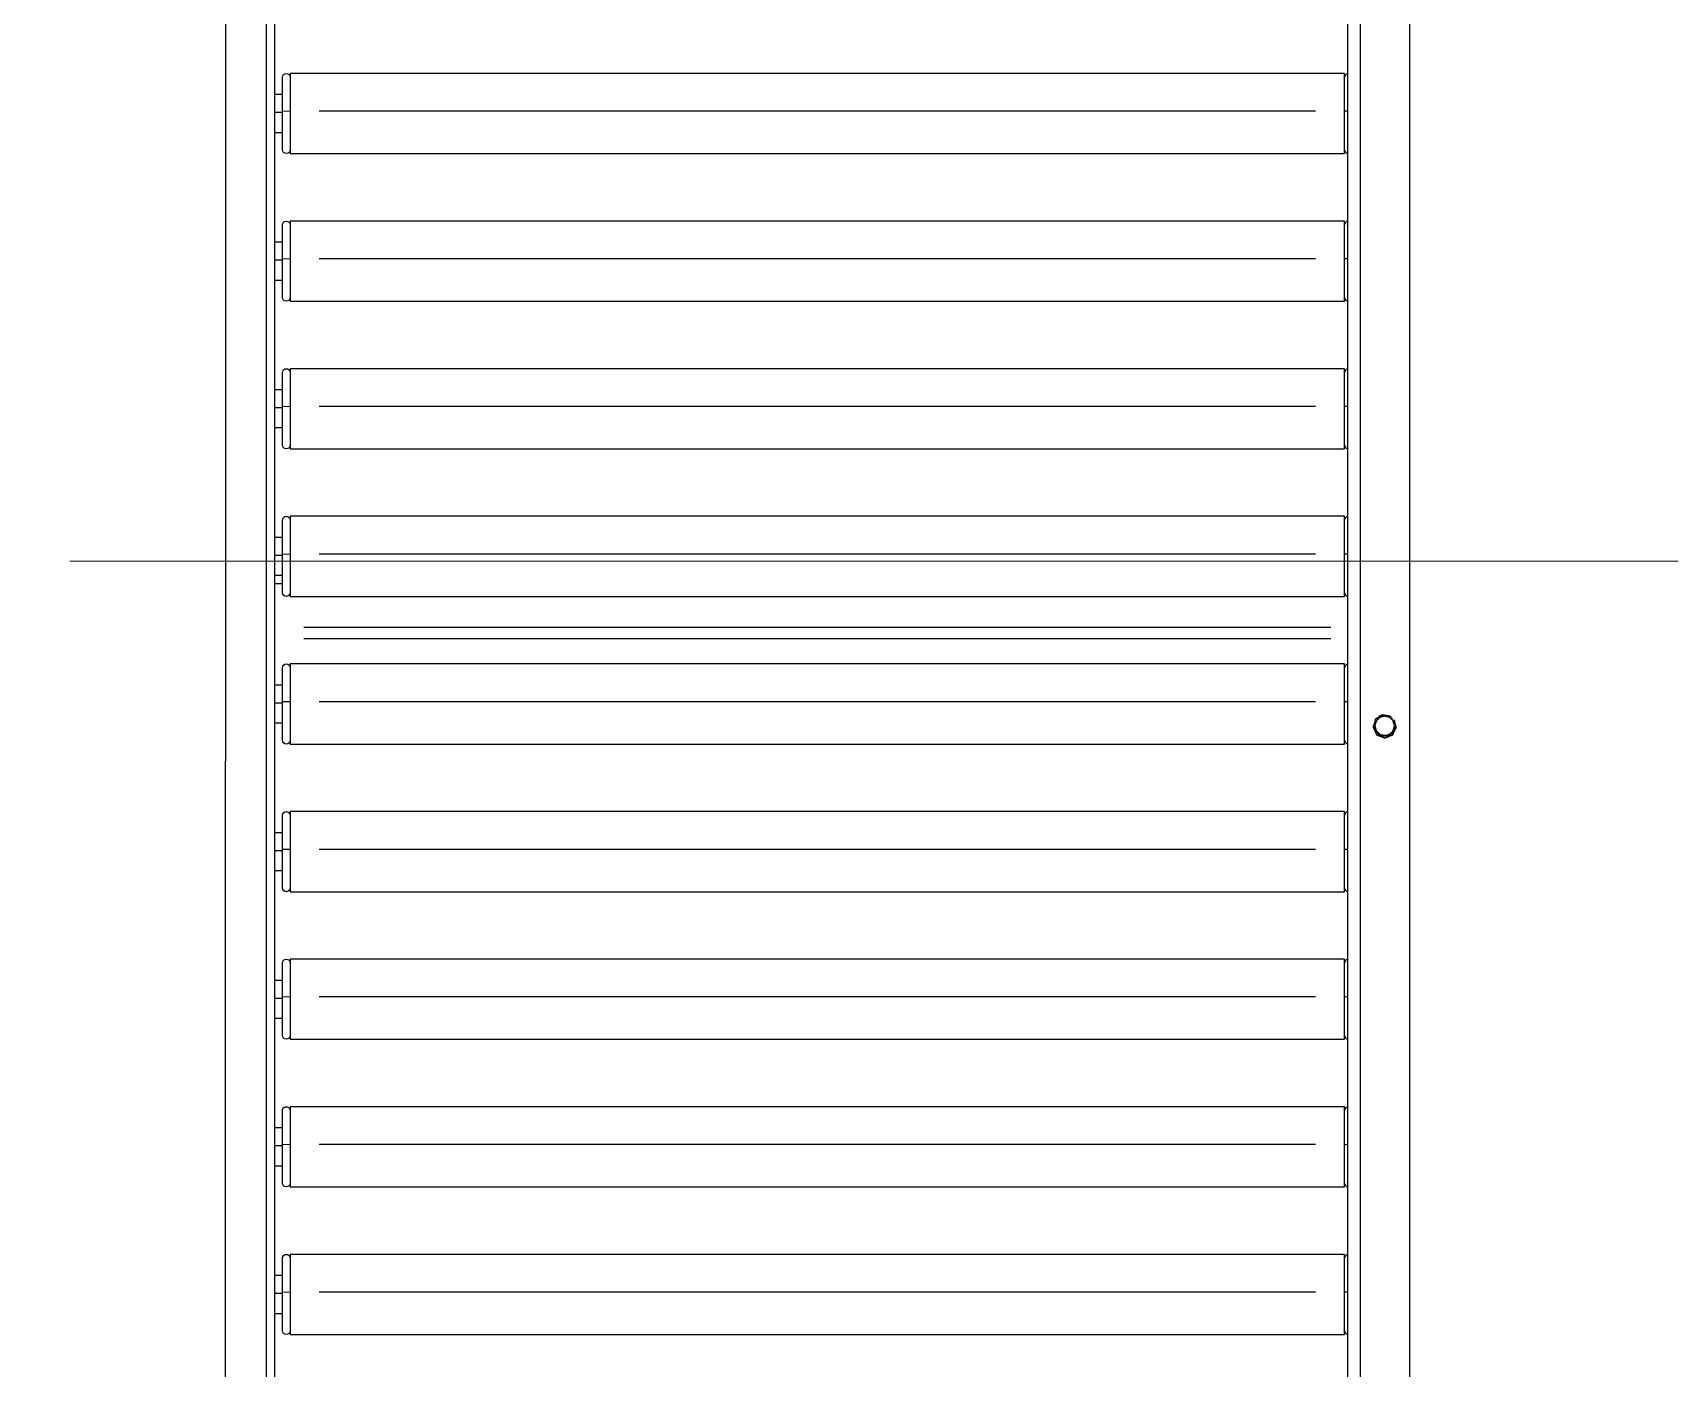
# Model space of a CAD drawing. Header units: millimetres. Extents: x -187347 to 135007, y -6415 to 292048.
# Drawn here: x -50611 to -49768, y 31639 to 32327 of the extents above; entities that cross this region are included whole.
import ezdxf

# ---------------------------------------------------------------- set-up
doc = ezdxf.new("R2010")
doc.units = ezdxf.units.MM
doc.header["$LTSCALE"] = 100
doc.linetypes.add('Z_LINE-CNTR', pattern=[17, 12, -2, 1, -2])
doc.layers.add('Layout CAT2', color=6, linetype='Continuous')
doc.layers.add('S-GRID', color=7, linetype='Continuous', lineweight=5)

msp = doc.modelspace()

# ---------------------------------------------------------------- linework, layer by layer
at = {"layer": 'Layout CAT2', "elevation": -3.45}
for points in [[(-50485.93, 32975.11), (-50485.93, 33016.89), (-50487.15, 33017.08), (-50490.1, 33017.16), (-50511.33, 33017.16), (-50511.33, 31952.02)], [(-50490.1, 31531.06), (-50490.1, 33017.16)], [(-49927.12, 32904.49), (-49910.26, 32921.31), (-49906.72, 32922.78), (-49903.19, 32921.31), (-49901.72, 32917.79), (-49901.72, 31421.08), (-49903.19, 31417.56), (-49906.72, 31416.1), (-49910.26, 31417.56), (-49927.12, 31434.39), (-49927.12, 31436.04), (-49933.47, 31442.38), (-49933.47, 32899.8), (-49927.12, 32906.14), (-49927.12, 31436.04)], [(-50485.93, 32290.78), (-50485.93, 32357.49)], [(-50481.96, 32295.3), (-50485.93, 32295.3)], [(-50485.93, 32281.48), (-50485.93, 32283.79), (-50485.93, 32286.21), (-50485.93, 32288.6), (-50485.93, 32290.79)], [(-50485.93, 32286.21), (-50481.96, 32286.21)], [(-50481.96, 32286.79), (-50479.98, 32286.92), (-50477.99, 32286.79)], [(-50462.99, 32286.92), (-49950.07, 32286.92)], [(-49935.06, 32286.79), (-49934.62, 32286.88), (-49933.47, 32286.92)], [(-50485.93, 32214.73), (-50485.93, 32281.45)], [(-50485.93, 32275.85), (-50481.96, 32275.85)], [(-50481.96, 32219.26), (-50485.93, 32219.26)], [(-50485.93, 32205.44), (-50485.93, 32207.75), (-50485.93, 32210.17), (-50485.93, 32212.55), (-50485.93, 32214.75)], [(-50485.93, 32210.17), (-50481.96, 32210.17)], [(-50481.96, 32210.75), (-50479.98, 32210.88), (-50477.99, 32210.75)], [(-50462.99, 32210.88), (-49950.07, 32210.88)], [(-49935.06, 32210.75), (-49934.62, 32210.83), (-49933.47, 32210.88)], [(-50485.93, 32138.69), (-50485.93, 32205.41)], [(-50485.93, 32199.82), (-50481.96, 32199.82)], [(-50481.96, 32143.22), (-50485.93, 32143.22)], [(-50485.93, 32129.4), (-50485.93, 32131.71), (-50485.93, 32134.13), (-50485.93, 32136.52), (-50485.93, 32138.71)], [(-50485.93, 32134.13), (-50481.96, 32134.13)], [(-50481.96, 32134.71), (-50479.98, 32134.84), (-50477.99, 32134.71)], [(-50462.99, 32134.84), (-49950.07, 32134.84)], [(-49935.06, 32134.71), (-49934.62, 32134.8), (-49933.47, 32134.84)], [(-50485.93, 32062.65), (-50485.93, 32129.37)], [(-50485.93, 32123.77), (-50481.96, 32123.77)], [(-50481.96, 32067.18), (-50485.93, 32067.18)], [(-50485.93, 32053.36), (-50485.93, 32055.67), (-50485.93, 32058.09), (-50485.93, 32060.47), (-50485.93, 32062.67)], [(-50485.93, 32058.09), (-50481.96, 32058.09)], [(-50481.96, 32058.67), (-50479.98, 32058.8), (-50477.99, 32058.67)], [(-50462.99, 32058.8), (-49950.07, 32058.8)], [(-49935.06, 32058.67), (-49934.62, 32058.75), (-49933.47, 32058.8)], [(-50485.93, 31986.61), (-50485.93, 32053.32)], [(-50485.93, 32047.74), (-50481.96, 32047.74)], [(-50485.93, 32043.44), (-50481.96, 32043.44)], [(-50470.94, 32021.06), (-49942.13, 32021.06)], [(-50470.94, 32015.18), (-49942.13, 32015.18)], [(-50481.96, 31991.14), (-50485.93, 31991.14)], [(-50485.93, 31977.32), (-50485.93, 31979.63), (-50485.93, 31982.05), (-50485.93, 31984.44), (-50485.93, 31986.63)], [(-50485.93, 31982.05), (-50481.96, 31982.05)], [(-50481.96, 31982.63), (-50479.98, 31982.76), (-50477.99, 31982.63)], [(-50462.99, 31982.76), (-49950.07, 31982.76)], [(-49935.06, 31982.63), (-49934.62, 31982.72), (-49933.47, 31982.76)], [(-50485.93, 31910.56), (-50485.93, 31977.28)], [(-50485.93, 31971.69), (-50481.96, 31971.69)], [(-49920.42, 31969.96), (-49920.42, 31969.86), (-49918.67, 31965.62), (-49914.42, 31963.87), (-49910.19, 31965.62), (-49908.43, 31969.86), (-49908.43, 31969.96)], [(-49911.38, 31975.12), (-49915.64, 31975.83), (-49919.26, 31973.5), (-49920.39, 31969.35), (-49918.45, 31965.52), (-49914.42, 31963.97), (-49910.49, 31965.44), (-49908.49, 31969.12), (-49909.38, 31973.21)], [(-49920.2, 31970.19), (-49920.11, 31970.34), (-49920.03, 31970.5), (-49919.94, 31970.65), (-49919.85, 31970.8), (-49919.67, 31971.11), (-49919.5, 31971.42), (-49919.32, 31971.73), (-49919.14, 31972.04), (-49918.97, 31972.34), (-49918.79, 31972.66)], [(-49918.72, 31967.67), (-49918.79, 31967.79), (-49918.97, 31968.1), (-49919.15, 31968.4), (-49919.19, 31968.48), (-49919.24, 31968.56), (-49919.28, 31968.64), (-49919.33, 31968.71), (-49919.41, 31968.86), (-49919.5, 31969.01), (-49919.68, 31969.31), (-49919.85, 31969.61), (-49920.03, 31969.9), (-49920.2, 31970.19), (-49920.2, 31970.01), (-49917.31, 31965.02)], [(-49914.5, 31975.21), (-49916.93, 31974.54), (-49918.72, 31972.78), (-49918.79, 31972.66), (-49919.42, 31970.22), (-49918.79, 31967.79)], [(-49910.06, 31967.79), (-49909.42, 31970.22), (-49910.06, 31972.66), (-49910.13, 31972.78), (-49911.93, 31974.54), (-49914.36, 31975.21), (-49914.5, 31975.21), (-49914.85, 31975.21), (-49915.21, 31975.21), (-49915.56, 31975.21), (-49915.91, 31975.2), (-49916.09, 31975.2), (-49916.27, 31975.2), (-49916.36, 31975.2), (-49916.45, 31975.2), (-49916.53, 31975.19), (-49916.62, 31975.19), (-49916.97, 31975.19), (-49917.31, 31975.18), (-49917.48, 31974.89), (-49917.66, 31974.6), (-49917.83, 31974.3), (-49918.01, 31974), (-49918.1, 31973.85), (-49918.19, 31973.7), (-49918.23, 31973.62), (-49918.27, 31973.55), (-49918.32, 31973.47), (-49918.36, 31973.39), (-49918.54, 31973.09), (-49918.72, 31972.78)], [(-49917.31, 31965.2), (-49917.4, 31965.35), (-49917.49, 31965.51), (-49917.57, 31965.66), (-49917.66, 31965.81), (-49917.84, 31966.13), (-49918.01, 31966.43), (-49918.19, 31966.74), (-49918.37, 31967.05), (-49918.54, 31967.36), (-49918.72, 31967.67), (-49916.93, 31965.9), (-49914.5, 31965.23)], [(-49914.36, 31965.23), (-49914.5, 31965.23), (-49914.85, 31965.23), (-49915.21, 31965.23), (-49915.39, 31965.23), (-49915.56, 31965.23), (-49915.65, 31965.23), (-49915.74, 31965.23), (-49915.83, 31965.23), (-49915.92, 31965.22), (-49916.27, 31965.22), (-49916.62, 31965.22), (-49916.97, 31965.21), (-49917.31, 31965.2), (-49917.31, 31965.02), (-49911.54, 31965.02)], [(-49911.54, 31965.2), (-49911.88, 31965.21), (-49912.23, 31965.22), (-49912.32, 31965.22), (-49912.41, 31965.22), (-49912.5, 31965.22), (-49912.58, 31965.22), (-49912.76, 31965.22), (-49912.94, 31965.22), (-49913.29, 31965.23), (-49913.65, 31965.23), (-49914, 31965.23), (-49914.36, 31965.23), (-49911.93, 31965.9), (-49910.13, 31967.67)], [(-50511.33, 31693.09), (-50511.33, 31952.02)], [(-50481.96, 31915.1), (-50485.93, 31915.1)], [(-50485.93, 31834.52), (-50485.93, 31901.28), (-50485.93, 31903.59), (-50485.93, 31906.01), (-50485.93, 31908.39), (-50485.93, 31910.59)], [(-50485.93, 31906.01), (-50481.96, 31906.01)], [(-50481.96, 31906.59), (-50479.98, 31906.72), (-50477.99, 31906.59)], [(-50462.99, 31906.72), (-49950.07, 31906.72)], [(-49935.06, 31906.59), (-49934.62, 31906.67), (-49933.47, 31906.72)], [(-50485.93, 31895.66), (-50481.96, 31895.66)], [(-50481.96, 31839.06), (-50485.93, 31839.06)], [(-50485.93, 31758.48), (-50485.93, 31825.24), (-50485.93, 31827.55), (-50485.93, 31829.97), (-50485.93, 31832.36), (-50485.93, 31834.55)], [(-50485.93, 31829.97), (-50481.96, 31829.97)], [(-50481.96, 31830.55), (-50479.98, 31830.68), (-50477.99, 31830.55)], [(-50462.99, 31830.68), (-49950.07, 31830.68)], [(-49935.06, 31830.55), (-49934.62, 31830.64), (-49933.47, 31830.68)], [(-50485.93, 31819.61), (-50481.96, 31819.61)], [(-50481.96, 31763.02), (-50485.93, 31763.02)], [(-50485.93, 31749.2), (-50485.93, 31751.51), (-50485.93, 31753.93), (-50485.93, 31756.31), (-50485.93, 31758.51)], [(-50485.93, 31753.93), (-50481.96, 31753.93)], [(-50481.96, 31754.52), (-50479.98, 31754.64), (-50477.99, 31754.52)], [(-50462.99, 31754.64), (-49950.07, 31754.64)], [(-49935.06, 31754.52), (-49934.62, 31754.59), (-49933.47, 31754.64)], [(-50485.93, 31531.02), (-50485.93, 31749.23)], [(-50485.93, 31743.58), (-50481.96, 31743.58)], [(-50511.33, 30499.47), (-50511.33, 31693.09)], [(-50416.83, 31656.62), (-49935.06, 31656.62), (-49935.06, 31658.33), (-49935.06, 31663.15), (-49935.06, 31670.3), (-49935.06, 31678.61), (-49935.06, 31688.35), (-49935.06, 31695.35), (-49935.06, 31697.9), (-50477.99, 31697.9), (-50477.99, 31696.65), (-50477.99, 31693.06)], [(-50481.96, 31686.99), (-50485.93, 31686.99)], [(-50485.93, 31673.17), (-50485.93, 31675.47), (-50485.93, 31677.9), (-50485.93, 31680.28), (-50485.93, 31682.47)], [(-50485.93, 31677.9), (-50481.96, 31677.9)], [(-50481.96, 31678.48), (-50479.98, 31678.61), (-50477.99, 31678.48)], [(-50462.99, 31678.61), (-49950.07, 31678.61)], [(-50416.83, 31678.61), (-49950.07, 31678.61)], [(-49935.06, 31678.47), (-49934.62, 31678.56), (-49933.47, 31678.6)], [(-50485.93, 31667.54), (-50481.96, 31667.54)]]:
    msp.add_lwpolyline(points, dxfattribs=at)
for points in [[(-50477.99, 32266.93, -0.999635), (-50481.96, 32266.93), (-50481.96, 32268.47), (-50481.96, 32272.83), (-50481.96, 32279.29), (-50481.96, 32286.79), (-50481.96, 32295.6), (-50481.96, 32301.93), (-50481.96, 32304.23, -0.999635), (-50477.99, 32304.23)], [(-50477.99, 32190.88, -0.999635), (-50481.96, 32190.88), (-50481.96, 32192.42), (-50481.96, 32196.78), (-50481.96, 32203.25), (-50481.96, 32210.75), (-50481.96, 32219.56), (-50481.96, 32225.89), (-50481.96, 32228.19, -0.999635), (-50477.99, 32228.19)], [(-50477.99, 32114.85, -0.999635), (-50481.96, 32114.85), (-50481.96, 32116.39), (-50481.96, 32120.75), (-50481.96, 32127.21), (-50481.96, 32134.71), (-50481.96, 32143.52), (-50481.96, 32149.85), (-50481.96, 32152.15, -0.999635), (-50477.99, 32152.15)], [(-50477.99, 32038.8, -0.999635), (-50481.96, 32038.8), (-50481.96, 32040.34), (-50481.96, 32044.7), (-50481.96, 32051.17), (-50481.96, 32058.67), (-50481.96, 32067.48), (-50481.96, 32073.81), (-50481.96, 32076.11, -0.999635), (-50477.99, 32076.11)], [(-50477.99, 31962.77, -0.999635), (-50481.96, 31962.77), (-50481.96, 31964.31), (-50481.96, 31968.67), (-50481.96, 31975.13), (-50481.96, 31982.63), (-50481.96, 31991.44), (-50481.96, 31997.77), (-50481.96, 32000.07, -0.999635), (-50477.99, 32000.07)], [(-49914.36, 31975.21), (-49914, 31975.21), (-49913.65, 31975.21), (-49913.47, 31975.21), (-49913.29, 31975.21), (-49913.2, 31975.2), (-49913.11, 31975.2), (-49913.02, 31975.2), (-49912.93, 31975.2), (-49912.58, 31975.2), (-49912.23, 31975.19), (-49911.88, 31975.19), (-49911.54, 31975.18, -0.00167), (-49910.06, 31972.66), (-49909.88, 31972.34), (-49909.7, 31972.03), (-49909.66, 31971.96), (-49909.61, 31971.88), (-49909.57, 31971.8), (-49909.52, 31971.72), (-49909.43, 31971.57), (-49909.35, 31971.41), (-49909.17, 31971.11), (-49908.99, 31970.8), (-49908.83, 31970.49), (-49908.65, 31970.19)], [(-50477.99, 31886.72, -0.999635), (-50481.96, 31886.72), (-50481.96, 31888.26), (-50481.96, 31892.62), (-50481.96, 31899.09), (-50481.96, 31906.59), (-50481.96, 31915.4), (-50481.96, 31921.73), (-50481.96, 31924.03, -0.999635), (-50477.99, 31924.03)], [(-50477.99, 31810.69, -0.999635), (-50481.96, 31810.69), (-50481.96, 31812.23), (-50481.96, 31816.59), (-50481.96, 31823.05), (-50481.96, 31830.55), (-50481.96, 31839.36), (-50481.96, 31845.69), (-50481.96, 31847.99, -0.999635), (-50477.99, 31847.99)], [(-50477.99, 31734.64, -0.999635), (-50481.96, 31734.64), (-50481.96, 31736.18), (-50481.96, 31740.55), (-50481.96, 31747.01), (-50481.96, 31754.52), (-50481.96, 31763.32), (-50481.96, 31769.66), (-50481.96, 31771.95, -1.001344), (-50477.99, 31771.95)], [(-50481.96, 31693.06), (-50481.96, 31695.18), (-50481.96, 31695.91, -0.999635), (-50477.99, 31695.91)], [(-50477.99, 31658.61, -0.999635), (-50481.96, 31658.61), (-50481.96, 31660.15), (-50481.96, 31664.51), (-50481.96, 31670.97), (-50481.96, 31678.48), (-50481.96, 31687.28), (-50481.96, 31693.62), (-50481.96, 31695.91, -1.001344), (-50477.99, 31695.91)]]:
    msp.add_lwpolyline(points, format="xyb", dxfattribs=at)
for points in [[(-50477.99, 32306.22), (-50477.99, 32303.67), (-50477.99, 32296.67), (-50477.99, 32286.92), (-50477.99, 32278.62), (-50477.99, 32271.47), (-50477.99, 32266.65), (-50477.99, 32264.94), (-49935.06, 32264.94), (-49935.06, 32266.65), (-49935.06, 32271.47), (-49935.06, 32278.62), (-49935.06, 32286.92), (-49935.06, 32296.67), (-49935.06, 32303.67), (-49935.06, 32306.22)], [(-50477.99, 32230.17), (-50477.99, 32227.63), (-50477.99, 32220.62), (-50477.99, 32210.88), (-50477.99, 32202.58), (-50477.99, 32195.43), (-50477.99, 32190.6), (-50477.99, 32188.9), (-49935.06, 32188.9), (-49935.06, 32190.6), (-49935.06, 32195.43), (-49935.06, 32202.58), (-49935.06, 32210.88), (-49935.06, 32220.62), (-49935.06, 32227.63), (-49935.06, 32230.17)], [(-50477.99, 32154.14), (-50477.99, 32151.59), (-50477.99, 32144.59), (-50477.99, 32134.84), (-50477.99, 32126.54), (-50477.99, 32119.39), (-50477.99, 32114.57), (-50477.99, 32112.86), (-49935.06, 32112.86), (-49935.06, 32114.57), (-49935.06, 32119.39), (-49935.06, 32126.54), (-49935.06, 32134.84), (-49935.06, 32144.59), (-49935.06, 32151.59), (-49935.06, 32154.14)], [(-50477.99, 32078.1), (-50477.99, 32075.55), (-50477.99, 32068.54), (-50477.99, 32058.8), (-50477.99, 32050.5), (-50477.99, 32043.35), (-50477.99, 32038.52), (-50477.99, 32036.82), (-49935.06, 32036.82), (-49935.06, 32038.52), (-49935.06, 32043.35), (-49935.06, 32050.5), (-49935.06, 32058.8), (-49935.06, 32068.54), (-49935.06, 32075.55), (-49935.06, 32078.1)], [(-50477.99, 32002.06), (-50477.99, 31999.51), (-50477.99, 31992.51), (-50477.99, 31982.76), (-50477.99, 31974.46), (-50477.99, 31967.31), (-50477.99, 31962.49), (-50477.99, 31960.78), (-49935.06, 31960.78), (-49935.06, 31962.49), (-49935.06, 31967.31), (-49935.06, 31974.46), (-49935.06, 31982.76), (-49935.06, 31992.51), (-49935.06, 31999.51), (-49935.06, 32002.06)], [(-49910.06, 31967.79), (-49910.13, 31967.67), (-49910.31, 31967.35), (-49910.49, 31967.05), (-49910.53, 31966.97), (-49910.58, 31966.89), (-49910.62, 31966.81), (-49910.67, 31966.74), (-49910.76, 31966.58), (-49910.85, 31966.42), (-49911.02, 31966.12), (-49911.2, 31965.81), (-49911.37, 31965.51), (-49911.54, 31965.2), (-49911.54, 31965.02), (-49908.65, 31970.01), (-49908.65, 31970.19), (-49908.74, 31970.05), (-49908.83, 31969.9), (-49908.92, 31969.75), (-49909, 31969.6), (-49909.17, 31969.3), (-49909.35, 31969.01), (-49909.53, 31968.7), (-49909.7, 31968.4), (-49909.88, 31968.1)], [(-50477.99, 31926.02), (-50477.99, 31923.47), (-50477.99, 31916.46), (-50477.99, 31906.72), (-50477.99, 31898.42), (-50477.99, 31891.27), (-50477.99, 31886.44), (-50477.99, 31884.74), (-49935.06, 31884.74), (-49935.06, 31886.44), (-49935.06, 31891.27), (-49935.06, 31898.42), (-49935.06, 31906.72), (-49935.06, 31916.46), (-49935.06, 31923.47), (-49935.06, 31926.02)], [(-50477.99, 31849.98), (-50477.99, 31847.43), (-50477.99, 31840.43), (-50477.99, 31830.68), (-50477.99, 31822.38), (-50477.99, 31815.23), (-50477.99, 31810.41), (-50477.99, 31808.7), (-49935.06, 31808.7), (-49935.06, 31810.41), (-49935.06, 31815.23), (-49935.06, 31822.38), (-49935.06, 31830.68), (-49935.06, 31840.43), (-49935.06, 31847.43), (-49935.06, 31849.98)], [(-50477.99, 31773.94), (-50477.99, 31771.39), (-50477.99, 31764.38), (-50477.99, 31754.64), (-50477.99, 31746.35), (-50477.99, 31739.19), (-50477.99, 31734.36), (-50477.99, 31732.66), (-49935.06, 31732.66), (-49935.06, 31734.36), (-49935.06, 31739.19), (-49935.06, 31746.35), (-49935.06, 31754.64), (-49935.06, 31764.38), (-49935.06, 31771.39), (-49935.06, 31773.94)], [(-50477.99, 31697.9), (-50477.99, 31695.35), (-50477.99, 31688.35), (-50477.99, 31678.61), (-50477.99, 31670.31), (-50477.99, 31663.15), (-50477.99, 31658.33), (-50477.99, 31656.62), (-49935.06, 31656.62), (-49935.06, 31658.33), (-49935.06, 31663.15), (-49935.06, 31670.31), (-49935.06, 31678.61), (-49935.06, 31688.35), (-49935.06, 31695.35), (-49935.06, 31697.9)]]:
    msp.add_lwpolyline(points, close=True, dxfattribs=at)
at = {"layer": 'Layout CAT2'}
for centre, radius, start, end in [((-49933.08, 32304.24, -3.45), 1.98, 101.38428, 180.08793), ((-49933.07, 32266.93, -3.45), 1.99, 179.99646, 258.37857), ((-49933.08, 32228.19, -3.45), 1.98, 101.51996, 180.105), ((-49933.08, 32190.88, -3.45), 1.98, 180.01379, 258.514), ((-49933.08, 32152.16, -3.45), 1.98, 101.38428, 180.08793), ((-49933.07, 32114.85, -3.45), 1.99, 179.99646, 258.37857), ((-49933.08, 32076.11, -3.45), 1.98, 101.51996, 180.105), ((-49933.08, 32038.8, -3.45), 1.98, 180.01379, 258.514), ((-49933.08, 32000.08, -3.45), 1.98, 101.38428, 180.08793), ((-49933.07, 31962.77, -3.45), 1.99, 179.99646, 258.37857), ((-49933.08, 31924.03, -3.45), 1.98, 101.51996, 180.105), ((-49933.08, 31886.72, -3.45), 1.98, 180.01379, 258.514), ((-49933.08, 31848, -3.45), 1.98, 101.38428, 180.08793), ((-49933.07, 31810.69, -3.45), 1.99, 179.99646, 258.37857), ((-49933.08, 31771.96, -3.45), 1.98, 101.51996, 180.105), ((-49933.08, 31734.65, -3.45), 1.98, 180.01379, 258.514), ((-49933.08, 31695.92, -3.45), 1.98, 101.38428, 180.08793), ((-49933.07, 31658.61, -3.45), 1.99, 179.99646, 258.37857)]:
    msp.add_arc(centre, radius, start, end, dxfattribs=at)
at = {"layer": 'S-GRID', "color": 152, "linetype": 'Z_LINE-CNTR'}
msp.add_line((-89691.4, 32055), (-18063.96, 32055), dxfattribs=at)

doc.saveas('drawing.dxf')
